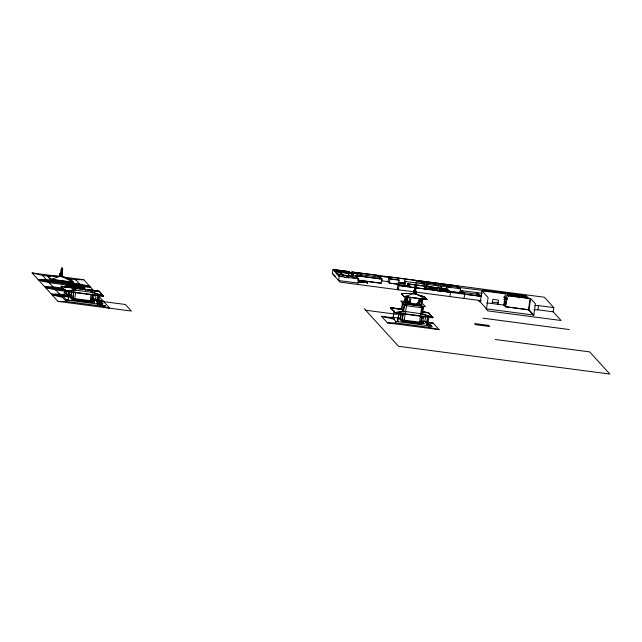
<?xml version="1.0" encoding="UTF-8"?>
<svg xmlns="http://www.w3.org/2000/svg" width="642" height="642" viewBox="0 0 642 642"><rect width="100%" height="100%" fill="white"/><g stroke="black" fill="none" stroke-linecap="round" stroke-linejoin="round"><path stroke-width="0.96" d="M47.821 276.269L50.421 279.455L73.268 282.456L70.668 279.27L62.001 276.421L62.057 275.996L59.746 275.691L59.682 276.116L62.266 276.71L73.308 282.175L50.461 279.174L47.821 276.269L59.682 276.116M50.421 279.455L59.955 276.405L59.746 275.691M59.85 274.993L59.907 274.567L62.226 274.872L62.426 275.587L59.85 274.993L62.426 275.587M60.011 273.893L60.067 273.468L62.386 273.773L62.587 274.487L60.011 273.893L62.587 274.487M60.115 275.282L59.907 274.567M60.276 274.19L60.067 273.468M60.838 272.922L60.541 275.988L61.664 276.14L62.089 273.219L60.838 272.922L62.089 273.219M62.322 271.646C59.369 271.101 62.033 270.563 62.37 271.317M61.159 270.691C62.434 270.37 62.94 271.157 61.231 270.234M62.507 270.346L61.255 270.057L62.555 270.049M61.367 269.311C65.468 270.282 58.085 269.223 62.571 269.913M61.407 268.99L62.683 269.118L61.455 268.685M60.541 275.988L60.966 273.067M61.889 267.931L62.515 268.075C60.171 278.636 63.767 270.178 61.889 267.931L61.151 272.994M62.531 269.142L62.579 268.837M62.162 275.298L62.226 274.872M62.322 274.198L62.386 273.773M62.057 275.996L62.001 276.421M103.482 296.339L99.149 291.251L61.295 286.276L65.628 291.364L103.482 296.339L99.149 291.251L61.295 286.276L65.669 291.083L103.522 296.058L93.01 292.27L91.341 292.23M96.46 301.612L103.747 301.644L109.726 308.208L99.39 305.817L66.238 301.459L62.41 297.254L62.627 295.729L71.334 296.877M64.665 290.152L63.799 296.074L65.203 296.283L63.807 296.058M64.441 292.07L64.81 289.502M64.842 291.251L65.091 289.542M65.628 291.364L73.918 289.767L75.981 290.24L65.669 291.083M67.763 287.528L69.095 286.501L83.813 288.523L69.055 286.805L67.49 284.743L82.89 286.765L85.619 289.879M68.75 291.043L68.285 294.501L66.222 294.02L66.591 291.46M66.872 291.492L66.503 294.06L65.54 293.001M67.731 285.08L67.49 284.743L65.315 286.091L66.503 287.391M69.047 285.385L68.18 285.578L69.224 285.441L68.542 284.823L68.654 285.305L83.011 286.894L84.327 288.788M62.627 295.729L66.463 299.942L66.238 301.459L58.045 301.419L52.066 294.855L62.996 296.291M69.055 286.805L69.376 286.541L67.771 284.783M69.874 286.966L76.807 287.881M69.368 292.19L68.221 300.063L67.249 299.854L67.859 299.854M69.657 292.214L68.221 300.063L68.646 300.063L67.867 299.862M71.583 291.604L70.805 296.941L72.586 298.891L74.649 299.373L75.668 292.11M71.166 296.411L71.591 293.538M72.402 299.966L72.53 299.124L70.251 296.628L70.122 297.471L72.402 299.966L92.111 302.559L92.231 301.716L91.445 300.849L72.947 298.37L73.918 291.709M72.586 298.891L73.621 291.781M75.13 289.55L75.283 288.41L75.804 288.844L75.62 290.112L73.092 289.775M75.162 290.32L75.435 288.443L75.804 288.844M82.024 286.91L82.89 286.765L85.587 289.903M82.401 288.988L82.714 286.846M82.89 286.765L82.946 287.183L49.105 282.657L38.769 280.257L44.739 286.822L64.625 289.43M82.064 286.605L85.37 289.927L84.495 288.523L83.781 288.483M90.947 291.917L91.14 290.497M91.068 294.132L89.952 302.278M92.448 294.14L91.477 300.801L94.679 302.133L91.557 300.4M92.713 294.285L91.678 301.403L90.04 301.395M94.31 295.055C91.204 301.531 96.83 302.35 95.706 295.256M94.88 291.139L95.321 291.123M97.03 303.746L98.435 303.971L97.03 303.77L98.322 294.919M97.183 303.73L98.467 294.887M98.29 303.987L99.438 296.123M99.39 305.817L99.606 304.292L98.17 302.719L102.584 304.846L101.629 303.794L97.215 301.668L95.77 300.087L91.381 299.509M349.063 271.574L348.51 275.859L349.063 271.574L332.981 269.455L332.371 273.669L340.075 282.135L481.203 300.673M339.658 270.972L339.738 270.41L340.894 271.67L340.549 274.551L340.878 272.304L339.658 270.972L340.3 270.483L341.456 271.743L341.046 274.551L336.978 274.022M332.981 269.455L339.233 276.317L338.623 280.53L358.067 283.09L358.685 278.877L357.626 278.259L358.051 278.732M341.367 272.304L341.111 274.624L340.396 273.845L342.363 274.102L343.077 274.88L342.868 276.285L338.061 275.659M355.17 277.906L352.538 277.561L351.254 276.156L351.872 271.943L544.344 297.23L553.797 307.606L553.187 311.819L561.108 320.51L487.888 310.897L485.986 308.802L533.823 315.094L535.46 303.851L530.621 298.546L507.397 295.489M357.169 276.453L357.474 273.853L334.763 270.868L334.747 271.502L353.068 273.909L353.084 273.275M352.538 277.561L353.148 273.348L351.872 271.943M353.028 277.561L353.646 273.348L352.498 272.088L359.135 272.954L360.908 274.367L360.66 276.052M354.713 277.994L355.082 275.466L381.436 278.925L378.29 275.474L359.697 273.035L360.908 274.367M357.233 275.538L357.474 273.853M357.947 280.024L358.188 278.339M358.637 276.325L359.135 272.954M358.22 281.068L359.263 281.405L358.397 281.212M358.485 281.228L359.079 281.196M358.653 281.228L358.541 280.915M359.873 282.175L359.022 281.79L359.833 282.127M360.146 282.584L359.4 282.087M359.576 281.854L359.03 281.846L359.697 282.015M360.098 275.98L360.347 274.295M360.098 282.424L359.279 282.32L359.769 282.271M359.448 282.504L359.496 282.103M360.427 276.333L360.676 274.648L379.895 277.24L379.647 278.925M359.568 282.44L360.25 282.608L359.368 282.424M361.053 276.477L361.302 274.792L362.513 276.124L360.676 274.648M366.694 281.83L365.836 281.613L366.791 282.039M366.751 281.95L365.988 281.637M366.309 281.726L365.86 281.413M366.47 281.862L366.357 281.942M367.376 282.945L366.526 282.207L367.497 282.697M366.847 282.729L367.697 282.913M366.734 282.464L367.32 282.496M366.542 282.207L367.112 282.263M367.112 282.616L367.352 282.833M378.042 277.159L378.29 275.474M379.582 278.853L379.831 277.167M378.788 275.474L382.062 279.069L381.444 283.282L358.019 280.209M459.937 288.627L457.425 285.875L388.562 276.822L390.456 278.901L399.123 280.04L398.578 284.326L389.341 283.106L388.009 281.645L388.619 277.432L379.47 276.229M389.341 283.106L389.959 278.893L387.937 276.678M422.588 308.938L422.179 311.747L428.543 312.702L432.877 317.79L395.031 312.815L390.649 308.008L402.205 309.147M394.726 319.09L391.805 318.705L392.029 317.18L399.822 318.207M397.928 284.414L397.318 288.627L398.377 289.791L398.987 285.578L397.928 284.414L409.997 286.003M393.249 317.493L394.597 317.734L393.201 317.525L394.204 310.624M395.031 312.815L390.689 307.727L401.37 309.131M392.398 317.742L381.46 316.305L387.439 322.87L395.641 322.91L395.857 321.393L392.029 317.18M401.411 293.579L404.011 296.756L426.898 299.477L424.258 296.58L413.271 293.418L401.411 293.579L404.051 296.476L426.898 299.477L415.856 294.012L413.536 293.715L404.011 296.756M398.907 312.662L397.615 321.514L396.917 321.401L398.048 321.514L397.615 321.514L399.196 312.678M404.685 285.064L404.123 284.992L404.741 280.779L405.921 281.533M404.741 280.779L405.423 281.525L404.805 285.738L406.731 285.995M400.977 313.055L400.199 318.392L401.98 320.342L404.043 320.823L408.079 296.556M406.193 303.698L404.187 305.239L403.312 311.218L395.071 312.534L432.925 317.509L420.767 313.713L403.312 311.218L401.531 309.259L402.406 303.281L404.588 301.941L405.262 301.941L404.588 301.941L407.044 303.899L420.911 305.72L421.642 307.735L406.217 305.68M400.985 314.989L400.833 318.159M402.189 306.74L401.812 309.3L403.593 311.25L404.468 305.271L406.145 304.003L407.132 297.278M402.438 305.03L402.406 303.281L404.187 305.239L406.25 305.712L407.004 304.196L404.54 302.238L405.399 296.403M401.804 321.417L401.924 320.575L399.645 318.079L399.525 318.922L401.804 321.417L421.505 324.009L421.633 323.167L420.839 322.3L424.073 323.584L420.951 321.851M401.98 320.342L403.024 313.232M407.397 297.382L406.426 304.035L404.821 302.278L405.592 296.684M407.148 286.348L407.518 283.82L447.57 289.085L450.548 292.351L449.93 296.564M421.706 316.546L420.871 322.252L404.091 320.222L402.349 319.82L403.32 313.16M405.206 300.496L405.736 296.845M405.335 300.368L405.736 297.631M405.616 299.621L405.888 297.792M407.895 285.65L408.143 283.965L447.073 289.085L449.922 292.206L410.992 287.094L409.692 286.212L410.431 287.022L399.485 285.586L398.554 284.558M406.643 297.832L406.258 301.652L406.787 298M410.35 302.47L410.848 298.779L409.548 298.61L409.01 302.262L410.318 302.43M413.336 292.993L413.536 293.715L413.336 292.993L415.647 293.298L415.856 294.012L415.647 293.298M413.432 292.295L413.496 291.869L415.807 292.174L416.016 292.888L413.432 292.295L416.016 292.888M413.592 291.195L413.657 290.778L415.968 291.083L416.177 291.797L413.592 291.195L416.177 291.797M413.705 292.591L413.496 291.869M413.865 291.492L413.657 290.778M414.427 290.232L414.13 293.29L415.254 293.442L415.679 290.521L414.427 290.232L415.679 290.521M415.904 288.948C413.994 288.563 416.634 288.571 414.724 288.186M414.748 287.993L416.048 287.969M416.096 287.648L414.86 287.223L416.136 287.351M414.949 286.613C419.057 287.592 411.674 286.525 416.16 287.215M416.233 286.725C413.424 286.22 415.631 285.658 416.273 286.42M414.13 293.29L414.555 290.369M415.302 290.377L416.04 285.305L415.478 285.233L414.74 290.304M416.008 283.379L416.185 281.621L423.824 282.624L425.124 284.053M415.551 290.377L415.254 293.442M415.751 292.6L415.807 292.174M415.912 291.5L415.968 291.083M419.972 300.015L418.64 299.806C417.348 314.925 422.155 289.574 419.411 303.626M421.81 282.913L422.051 281.228L423.238 281.982L422.613 281.3M419.114 304.099L419.796 299.212M419.836 303.008L420.237 300.271M423.078 284.31L423.327 282.624L424.563 283.981M421.642 307.735L420.863 306.017L421.738 300.031M421.77 301.684L421.369 303.642M421.264 305.985L422.235 299.292M421.545 306.025L422.653 298.418M419.354 323.728L421.609 307.703L420.863 306.017M424.442 289.542L424.932 286.172L427.026 287.929L426.778 289.614M425.253 287.937L425.494 286.252L427.026 287.929M422.091 310.559L422.364 308.69M422.123 313.689L422.998 307.711L422.027 306.587M426.448 284.751L426.633 282.994L435.613 284.173L436.913 285.602M426.232 286.838L426.601 284.31L428.696 286.605M421.979 316.626L421.072 322.854L419.443 322.846M422.837 310.736L423.279 307.743L421.304 305.68M426.216 289.542L426.465 287.857M425.245 315.728C426.408 322.926 420.935 324.234 423.704 316.506M428.647 288.073L428.399 289.759L428.647 288.073L437.186 289.197L435.725 287.592L435.477 289.277M427.235 325.253L427.829 325.422L426.424 325.221L427.716 316.37M426.721 324.202L427.724 317.317M432.877 317.79L428.543 312.702L421.746 311.811M427.684 325.438L428.976 316.594M433.599 284.462L433.84 282.777L434.73 283.748M425.197 322.051L433.149 323.095L439.128 329.659L428.784 327.268L429 325.743L428.045 324.692M437.571 291.027L437.812 289.341L436.287 287.664M438.237 286.3L438.422 284.542L447.402 285.722L448.702 287.151M439.184 291.179L439.433 289.494L448.533 290.69M439.248 291.251L439.433 289.494M439.449 291.468L439.69 289.783L441.375 291.083M440.011 291.54L440.252 289.855M446.663 287.407L446.912 285.722L448.14 287.078M446.824 290.77L447.073 289.085M448.63 287.295L448.999 284.767L450.451 285.81L450.202 287.496M448.357 292.447L448.606 290.762L439.497 289.566M449.641 287.423L449.89 285.738M450.034 287.849L450.211 286.091L458.701 287.271M457.176 287.56L457.425 285.875M458.452 288.956L458.637 287.199M457.923 285.875L460.563 288.772L459.945 292.985L458.003 292.728M461.028 293.121L461.397 290.593L482.182 293.322M464.078 298.426L464.688 294.213L461.397 290.593M476.308 294.333L476.557 292.648L478.274 293.996L477.11 292.72M479.261 296.219L479.51 294.534L479.325 296.291M480.946 296.443L481.259 294.83M481.933 290.778L480.296 302.013L486.484 308.81L488.121 297.567L481.933 290.778L505.423 293.867L503.785 305.102M497.863 304.324L498.473 300.111L492.863 299.373L492.181 303.514M505.76 306.732L504.283 305.102L504.893 300.889L506.369 302.51M507.052 295.89L507.421 293.362L482.744 290.12L483.699 291.163M506.008 305.038L506.249 303.353M506.626 300.761L506.883 299.003M508.608 296.62L508.849 294.935L507.421 293.362M516.144 297.085L516.513 294.558L507.983 293.434L509.347 294.935L515.414 295.793L508.849 294.935M519.033 297.928L519.282 296.243L518.439 296.131L517.075 294.63L525.605 295.753L526.97 297.254L520.967 296.46L527.034 297.326M525.365 297.439L525.605 295.753M528.486 309.773L530.123 298.538L506.899 295.489L505.262 306.724L528.486 309.773L533.189 314.941M533.823 315.094L528.984 309.781L530.621 298.546M534.056 309.797L537.908 309.813L538.526 305.6L553.797 307.606M406.25 305.712L407.044 303.899M404.468 305.271L406.145 304.003M65.315 286.091L67.45 285.048L70.427 285.385M65.604 286.139L67.45 285.048M359.014 281.116L358.677 281.068M93.588 299.966L94.992 300.175M422.982 321.417L424.386 321.626M395.071 312.534L405.375 311.691M366.582 282.279L367.192 282.424M57.941 276.341L32.1 272.946L38.079 279.503L46.28 279.543L79.423 283.9L89.76 286.292L83.789 279.735L61.921 276.863M68.558 278.772L75.587 279.695L83.789 279.735M44.739 286.822L52.941 286.862L63.662 288.266M82.248 287.006L90.45 287.046L94.438 291.42M61.295 286.276L73.774 287.817M73.806 287.857L72.418 287.849L74.199 289.799M65.283 290.152L45.405 287.544L51.376 294.1L59.578 294.148L71.278 295.681M405.431 300.817L404.749 300.817L407.213 302.775L421.754 304.597M405.303 301.66L404.629 301.66L407.084 303.618L421.625 305.44M405.254 302.278L404.821 302.278M534.666 305.584L538.526 305.6M407.012 303.859L421.585 305.72M421.609 307.703L423.279 307.743L422.091 306.443M420.735 313.681L422.404 313.721L432.925 317.509M425.863 323.062L433.149 323.095M366.052 281.573L366.205 281.509M367.144 282.408L367.192 282.48M425.397 312.806L425.253 312.654M358.605 281.164L359.055 281.18L358.541 281.156M359.664 282.071L359.319 282.047M422.605 312.004L428.543 312.702M89.166 289.839L99.149 291.251M349.128 271.646L333.607 269.6L339.73 276.325M334.827 270.94L357.538 273.925M459.391 287.488L526.103 295.753L528.807 298.723M335.557 271.542L353.004 273.837M389.959 278.893L399.188 280.113M405.423 281.525L460.563 288.772M382.062 279.069L355.708 275.611L357.867 277.978L357.305 277.906L355.082 275.466M513.68 296.58L514.242 296.652M337.042 274.094L343.077 274.88M342.772 275.041L347.499 275.659M348.445 275.787L351.254 276.156M398.168 282.32L405.07 283.226M342.499 275.065L351.318 276.229M398.842 282.472L404.781 283.25M381.605 280.803L388.009 281.645M398.184 282.986L404.765 283.852M503.986 297.142L506.915 297.527M503.842 297.19L506.803 297.575M459.744 291.829L461.678 292.078M463.572 292.439L479.574 294.606M339.233 276.317L358.685 278.877M504.403 298.057L507.188 298.426M389.838 283.114L398.505 284.254M414.981 286.436L416.249 286.589M428.712 288.146L437.812 289.341M504.468 298.129L507.252 298.498M344.682 277.464L346.584 277.713M449.528 291.235L463.676 293.097M414.933 286.757L416.201 286.902M449.272 291.58L451.214 291.837M453.156 292.094L456.061 292.471M361.895 280.337L361.334 280.265L361.663 280.618M414.844 287.359L416.112 287.512M358.966 280.265L380.818 283.138M481.323 296.331L465.185 294.213L462.023 290.738M504.171 299.341L507.092 299.718M398.987 285.578L481.356 296.403M503.906 299.365L506.851 299.75M414.7 288.33L415.976 288.475M414.652 288.659L415.928 288.804M366.743 282.689L367.657 282.945M413.921 291.067L416.241 291.372M492.125 302.109L498.216 302.847M413.761 292.166L416.08 292.471M486.732 302.863L504.283 305.102M413.6 293.29L415.912 293.595M537.908 309.813L553.187 311.819M505.198 306.651L528.984 309.781M421.272 296.187L424.258 296.58L426.858 299.758M408.4 301.21L410.382 301.467M417.316 302.382L419.29 302.639M404.588 301.475L400.744 300.97L403.304 303.778L425.429 306.691L422.877 303.883M408.28 302.053L410.254 302.31M417.188 303.225L419.17 303.481M408.24 302.334L410.463 302.655M417.148 303.505L419.699 303.923M417.412 303.722L419.162 303.802M482.912 318.191L569.334 329.547M390.649 308.008L394.533 308.521M396.475 308.77L399.388 309.155M421.706 312.092L423.648 312.341M425.59 312.598L428.503 312.983M61.431 268.829L62.707 268.974M61.544 269.134L62.659 269.279M61.391 269.134L62.643 269.423M61.343 269.447L62.619 269.6M61.255 270.057L62.531 270.21M365.683 310.238L397.302 314.387M399.276 314.652L401.25 314.909M421.016 317.509L423.977 317.894M61.207 270.378L62.483 270.531M61.062 271.349L62.338 271.502M421.272 321.024L425.173 321.538L426.609 323.119M60.34 273.765L62.651 274.07M60.179 274.864L62.491 275.169M420.855 322.485L423.375 322.822M401.924 320.575L421.633 323.167M420.719 323.143L424.073 323.584M60.011 275.988L62.33 276.293M429.169 324.996L431.023 325.245L431.978 326.297L428.27 325.807M395.857 321.393L429 325.743M32.1 272.946L42.444 275.338L50.18 276.357M67.691 278.885L70.668 279.27L73.268 282.456M395.641 322.91L428.784 327.268M387.439 322.87L439.128 329.659M495.271 339.49L589.701 351.904L609.9 374.069L398.538 346.295L364.223 308.633M38.079 279.503L89.76 286.292M38.769 280.257L90.45 287.046M72.089 285.57L75.258 286.019M77.04 286.22L80.09 286.653M84.118 288.563L82.842 287.07L84.495 288.523M79.777 288.266L81.759 288.531M64.168 286.942L67.073 287.319M69.015 287.576L71.928 287.961M73.87 288.218L91.341 290.513M93.283 290.762L96.196 291.147M75.427 288.571L72.755 288.218L72.674 288.78L75.347 289.133L73.437 288.756M60.926 286.854L61.504 287.014M73.357 289.317L75.258 289.55L74.881 289.141L75.178 290.112L91.373 292.262L103.522 296.058M45.405 287.544L55.742 289.935L65.42 291.211M69.208 294.59L71.166 294.879M51.376 294.1L71.262 296.716M91.14 299.324L103.065 300.897L97.753 295.063M65.982 296.684L67.972 296.949M95.802 300.6L125.399 304.493L131.377 311.057L58.045 301.419M92.304 301.146L93.981 301.371M98.419 302.438L102.551 302.984L103.025 303.505L98.892 302.968M72.53 299.124L92.231 301.716M94.679 302.133L91.316 301.692L92.111 302.559M66.463 299.942L99.606 304.292M98.876 304.356L102.584 304.846M390.689 307.727L401.531 309.259M359.52 282.368L360.002 282.464M66.078 287.287L65.227 287.287M424.402 298.899L426.898 299.477M381.46 316.305L391.805 318.705M70.813 281.597L73.308 282.175M92.721 298.498L103.065 300.897M52.066 294.855L62.41 297.254M427.492 323.544L431.023 325.245M427.564 324.17L431.978 326.297M519.282 296.243L517.099 296.018L517.877 296.058L516.513 294.558M478.667 294.421L478.105 294.349M478.218 300.287L479.67 301.868M449.561 284.839L450.451 285.81M447.017 285.297L422.942 282.199M440.179 286.091L442.274 288.386M434.401 282.849L435.228 283.748M435.116 284.173L436.351 285.529M439.69 289.783L440.813 291.011M415.382 291.5L414.259 291.348M408.143 283.965L409.668 285.65L407.518 283.82M397.944 288.78L398.867 289.799M357.578 282.552L358.067 283.09M346.295 275.562L348.478 277.962M332.997 273.821L335.18 276.212M91.228 290.32L93.01 292.27M90.947 290.28L92.729 292.238M84.214 288.491L82.609 286.725L84.166 288.796M75.587 279.695L79.423 283.9M61.929 274.335L61.664 276.14M72.137 287.809L73.918 289.767M67.49 284.743L69.336 286.846M65.035 292.72L66.222 294.02M42.444 275.338L46.28 279.543M49.105 282.657L52.941 286.862M55.742 289.935L59.578 294.148M84.447 288.828L85.418 289.951M77.281 287.327L76.213 287.183L77.281 287.327M365.073 281.557L362.658 281.236L365.354 281.862L365.073 281.557M362.529 281.573L360.106 281.252L362.81 281.878L362.529 281.573M365.723 282.328L363.308 282.015L366.004 282.64L365.723 282.328M363.236 282.352L360.82 282.039L363.516 282.657L363.236 282.352M488.666 325.414L474.518 323.552L475.537 324.667L489.677 326.529L488.666 325.414M104.919 305.592L100.794 305.046L101.267 305.576L105.4 306.114L104.919 305.592"/></g></svg>
